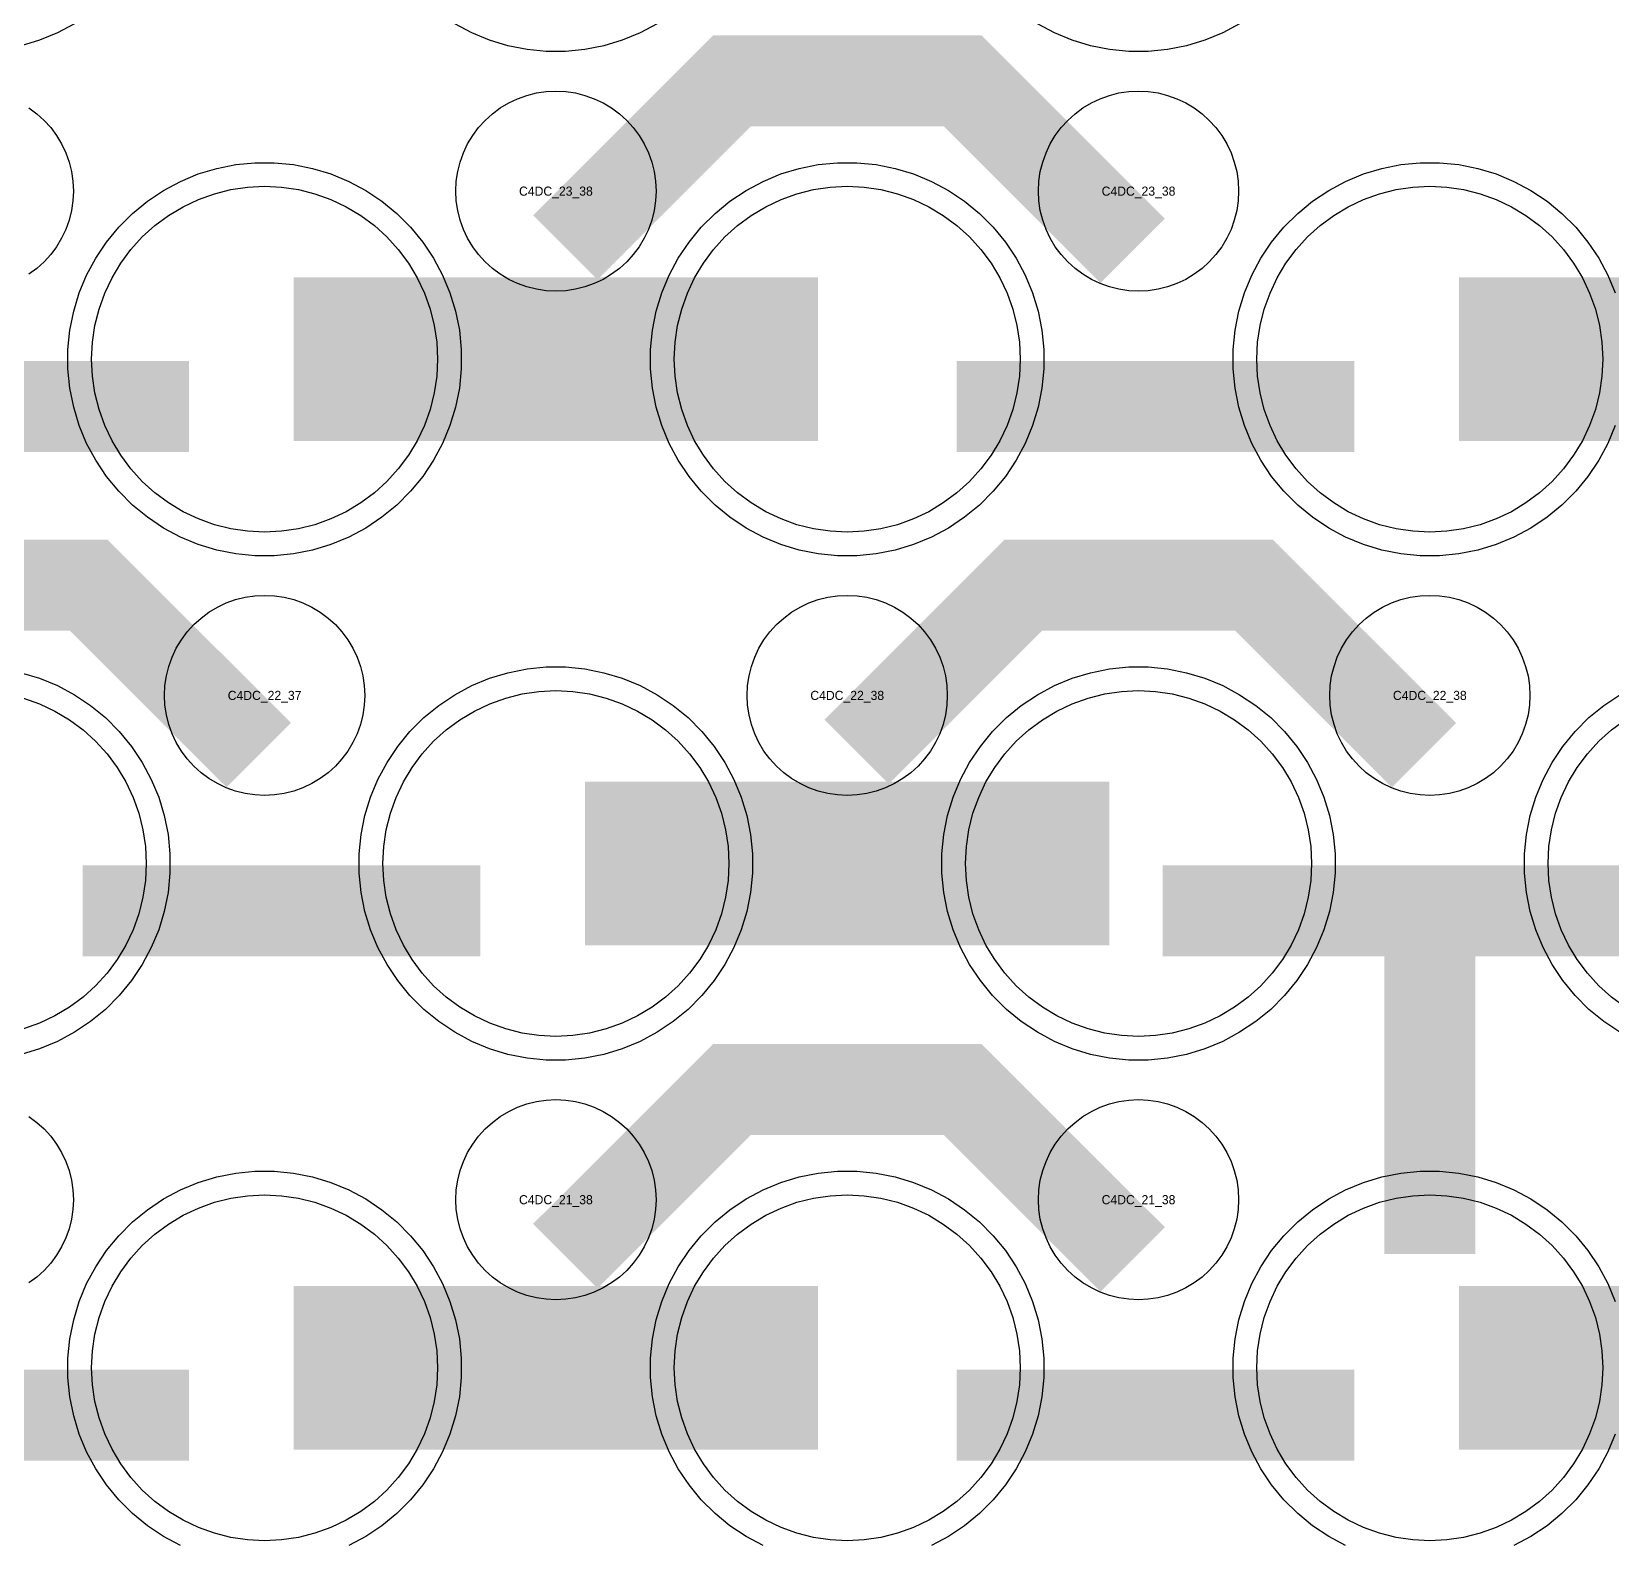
# Model space of a CAD drawing. Extents: x -11880 to 11880, y -14992 to 14992.
# Drawn here: x 16 to 449.9, y -11978.3 to -11562.6 of the extents above; entities that cross this region are included whole.
import ezdxf
from ezdxf.enums import TextEntityAlignment as Align

# ---------------------------------------------------------------- set-up
doc = ezdxf.new("R2010")
doc.units = 0
doc.header["$MEASUREMENT"] = 0
for name, color, linetype in [('GDS_775_DT_237', 138, 'CONTINUOUS'), ('RDL1_FS', 34, 'CONTINUOUS'), ('RDL_BS', 160, 'CONTINUOUS')]:
    doc.layers.add(name, color=color, linetype=linetype)

msp = doc.modelspace()

# ---------------------------------------------------------------- linework, layer by layer
at = {"layer": 'RDL1_FS'}
for points in [[(80, -11700.099), (75.343, -11699.87), (70.732, -11699.186), (66.209, -11698.054), (61.819, -11696.482), (57.605, -11694.49), (53.605, -11692.092), (49.86, -11689.314), (46.406, -11686.184), (43.276, -11682.73), (40.498, -11678.985), (38.1, -11674.985), (36.108, -11670.771), (34.536, -11666.381), (33.404, -11661.858), (32.72, -11657.247), (32.491, -11652.59), (32.72, -11647.933), (33.404, -11643.322), (34.536, -11638.799), (36.108, -11634.409), (38.1, -11630.195), (40.498, -11626.195), (43.276, -11622.45), (46.406, -11618.996), (49.86, -11615.866), (53.605, -11613.088), (57.605, -11610.69), (61.819, -11608.698), (66.209, -11607.126), (70.732, -11605.994), (75.343, -11605.31), (80, -11605.081), (84.657, -11605.31), (89.268, -11605.994), (93.791, -11607.126), (98.181, -11608.698), (102.395, -11610.69), (106.395, -11613.088), (110.14, -11615.866), (113.594, -11618.996), (116.724, -11622.45), (119.502, -11626.195), (121.9, -11630.195), (123.892, -11634.409), (125.464, -11638.799), (126.596, -11643.322), (127.28, -11647.933), (127.509, -11652.59), (127.28, -11657.247), (126.596, -11661.858), (125.464, -11666.381), (123.892, -11670.771), (121.9, -11674.985), (119.502, -11678.985), (116.724, -11682.73), (113.594, -11686.184), (110.14, -11689.314), (106.395, -11692.092), (102.395, -11694.49), (98.181, -11696.482), (93.791, -11698.054), (89.268, -11699.186), (84.657, -11699.87)], [(240, -11700.099), (235.343, -11699.87), (230.732, -11699.186), (226.209, -11698.054), (221.819, -11696.482), (217.605, -11694.49), (213.605, -11692.092), (209.86, -11689.314), (206.406, -11686.184), (203.276, -11682.73), (200.498, -11678.985), (198.1, -11674.985), (196.108, -11670.771), (194.536, -11666.381), (193.404, -11661.858), (192.72, -11657.247), (192.491, -11652.59), (192.72, -11647.933), (193.404, -11643.322), (194.536, -11638.799), (196.108, -11634.409), (198.1, -11630.195), (200.498, -11626.195), (203.276, -11622.45), (206.406, -11618.996), (209.86, -11615.866), (213.605, -11613.088), (217.605, -11610.69), (221.819, -11608.698), (226.209, -11607.126), (230.732, -11605.994), (235.343, -11605.31), (240, -11605.081), (244.657, -11605.31), (249.268, -11605.994), (253.791, -11607.126), (258.181, -11608.698), (262.395, -11610.69), (266.395, -11613.088), (270.14, -11615.866), (273.594, -11618.996), (276.724, -11622.45), (279.502, -11626.195), (281.9, -11630.195), (283.892, -11634.409), (285.464, -11638.799), (286.596, -11643.322), (287.28, -11647.933), (287.509, -11652.59), (287.28, -11657.247), (286.596, -11661.858), (285.464, -11666.381), (283.892, -11670.771), (281.9, -11674.985), (279.502, -11678.985), (276.724, -11682.73), (273.594, -11686.184), (270.14, -11689.314), (266.395, -11692.092), (262.395, -11694.49), (258.181, -11696.482), (253.791, -11698.054), (249.268, -11699.186), (244.657, -11699.87)], [(400, -11700.099), (395.343, -11699.87), (390.732, -11699.186), (386.209, -11698.054), (381.819, -11696.482), (377.605, -11694.49), (373.605, -11692.092), (369.86, -11689.314), (366.406, -11686.184), (363.276, -11682.73), (360.498, -11678.985), (358.1, -11674.985), (356.108, -11670.771), (354.536, -11666.381), (353.404, -11661.858), (352.72, -11657.247), (352.491, -11652.59), (352.72, -11647.933), (353.404, -11643.322), (354.536, -11638.799), (356.108, -11634.409), (358.1, -11630.195), (360.498, -11626.195), (363.276, -11622.45), (366.406, -11618.996), (369.86, -11615.866), (373.605, -11613.088), (377.605, -11610.69), (381.819, -11608.698), (386.209, -11607.126), (390.732, -11605.994), (395.343, -11605.31), (400, -11605.081), (404.657, -11605.31), (409.268, -11605.994), (413.791, -11607.126), (418.181, -11608.698), (422.395, -11610.69), (426.395, -11613.088), (430.14, -11615.866), (433.594, -11618.996), (436.724, -11622.45), (439.502, -11626.195), (441.9, -11630.195), (443.892, -11634.409), (445.464, -11638.799), (446.596, -11643.322), (447.28, -11647.933), (447.509, -11652.59), (447.28, -11657.247), (446.596, -11661.858), (445.464, -11666.381), (443.892, -11670.771), (441.9, -11674.985), (439.502, -11678.985), (436.724, -11682.73), (433.594, -11686.184), (430.14, -11689.314), (426.395, -11692.092), (422.395, -11694.49), (418.181, -11696.482), (413.791, -11698.054), (409.268, -11699.186), (404.657, -11699.87)]]:
    msp.add_lwpolyline(points, close=True, dxfattribs=at)
for points in [[(88.002, -11652.59, 45, 45, 0), (160.002, -11652.59, 45, 45, 0)], [(160.002, -11652.59, 45, 45, 0), (232.002, -11652.59, 45, 45, 0)], [(408.002, -11652.59, 45, 45, 0), (480.002, -11652.59, 45, 45, 0)]]:
    msp.add_lwpolyline(points, format="xyseb", dxfattribs=at)
at = {"layer": 'RDL1_FS', "color": 241, "true_color": 0xf7abae}
for points in [[(160, -11838.664), (155.343, -11838.435), (150.732, -11837.751), (146.209, -11836.619), (141.819, -11835.047), (137.605, -11833.055), (133.605, -11830.657), (129.86, -11827.879), (126.406, -11824.749), (123.276, -11821.295), (120.498, -11817.55), (118.1, -11813.55), (116.108, -11809.336), (114.536, -11804.946), (113.404, -11800.423), (112.72, -11795.812), (112.491, -11791.155), (112.72, -11786.498), (113.404, -11781.887), (114.536, -11777.364), (116.108, -11772.974), (118.1, -11768.76), (120.498, -11764.76), (123.276, -11761.015), (126.406, -11757.561), (129.86, -11754.431), (133.605, -11751.653), (137.605, -11749.255), (141.819, -11747.263), (146.209, -11745.691), (150.732, -11744.559), (155.343, -11743.875), (160, -11743.646), (164.657, -11743.875), (169.268, -11744.559), (173.791, -11745.691), (178.181, -11747.263), (182.395, -11749.255), (186.395, -11751.653), (190.14, -11754.431), (193.594, -11757.561), (196.724, -11761.015), (199.502, -11764.76), (201.9, -11768.76), (203.892, -11772.974), (205.464, -11777.364), (206.596, -11781.887), (207.28, -11786.498), (207.509, -11791.155), (207.28, -11795.812), (206.596, -11800.423), (205.464, -11804.946), (203.892, -11809.336), (201.9, -11813.55), (199.502, -11817.55), (196.724, -11821.295), (193.594, -11824.749), (190.14, -11827.879), (186.395, -11830.657), (182.395, -11833.055), (178.181, -11835.047), (173.791, -11836.619), (169.268, -11837.751), (164.657, -11838.435)], [(320, -11838.664), (315.343, -11838.435), (310.732, -11837.751), (306.209, -11836.619), (301.819, -11835.047), (297.605, -11833.055), (293.605, -11830.657), (289.86, -11827.879), (286.406, -11824.749), (283.276, -11821.295), (280.498, -11817.55), (278.1, -11813.55), (276.108, -11809.336), (274.536, -11804.946), (273.404, -11800.423), (272.72, -11795.812), (272.491, -11791.155), (272.72, -11786.498), (273.404, -11781.887), (274.536, -11777.364), (276.108, -11772.974), (278.1, -11768.76), (280.498, -11764.76), (283.276, -11761.015), (286.406, -11757.561), (289.86, -11754.431), (293.605, -11751.653), (297.605, -11749.255), (301.819, -11747.263), (306.209, -11745.691), (310.732, -11744.559), (315.343, -11743.875), (320, -11743.646), (324.657, -11743.875), (329.268, -11744.559), (333.791, -11745.691), (338.181, -11747.263), (342.395, -11749.255), (346.395, -11751.653), (350.14, -11754.431), (353.594, -11757.561), (356.724, -11761.015), (359.502, -11764.76), (361.9, -11768.76), (363.892, -11772.974), (365.464, -11777.364), (366.596, -11781.887), (367.28, -11786.498), (367.509, -11791.155), (367.28, -11795.812), (366.596, -11800.423), (365.464, -11804.946), (363.892, -11809.336), (361.9, -11813.55), (359.502, -11817.55), (356.724, -11821.295), (353.594, -11824.749), (350.14, -11827.879), (346.395, -11830.657), (342.395, -11833.055), (338.181, -11835.047), (333.791, -11836.619), (329.268, -11837.751), (324.657, -11838.435)], [(80, -11977.229), (75.343, -11977), (70.732, -11976.316), (66.209, -11975.184), (61.819, -11973.612), (57.605, -11971.62), (53.605, -11969.222), (49.86, -11966.444), (46.406, -11963.314), (43.276, -11959.86), (40.498, -11956.115), (38.1, -11952.115), (36.108, -11947.901), (34.536, -11943.511), (33.404, -11938.988), (32.72, -11934.377), (32.491, -11929.72), (32.72, -11925.063), (33.404, -11920.452), (34.536, -11915.929), (36.108, -11911.539), (38.1, -11907.325), (40.498, -11903.325), (43.276, -11899.58), (46.406, -11896.126), (49.86, -11892.996), (53.605, -11890.218), (57.605, -11887.82), (61.819, -11885.828), (66.209, -11884.256), (70.732, -11883.124), (75.343, -11882.44), (80, -11882.211), (84.657, -11882.44), (89.268, -11883.124), (93.791, -11884.256), (98.181, -11885.828), (102.395, -11887.82), (106.395, -11890.218), (110.14, -11892.996), (113.594, -11896.126), (116.724, -11899.58), (119.502, -11903.325), (121.9, -11907.325), (123.892, -11911.539), (125.464, -11915.929), (126.596, -11920.452), (127.28, -11925.063), (127.509, -11929.72), (127.28, -11934.377), (126.596, -11938.988), (125.464, -11943.511), (123.892, -11947.901), (121.9, -11952.115), (119.502, -11956.115), (116.724, -11959.86), (113.594, -11963.314), (110.14, -11966.444), (106.395, -11969.222), (102.395, -11971.62), (98.181, -11973.612), (93.791, -11975.184), (89.268, -11976.316), (84.657, -11977)], [(240, -11977.229), (235.343, -11977), (230.732, -11976.316), (226.209, -11975.184), (221.819, -11973.612), (217.605, -11971.62), (213.605, -11969.222), (209.86, -11966.444), (206.406, -11963.314), (203.276, -11959.86), (200.498, -11956.115), (198.1, -11952.115), (196.108, -11947.901), (194.536, -11943.511), (193.404, -11938.988), (192.72, -11934.377), (192.491, -11929.72), (192.72, -11925.063), (193.404, -11920.452), (194.536, -11915.929), (196.108, -11911.539), (198.1, -11907.325), (200.498, -11903.325), (203.276, -11899.58), (206.406, -11896.126), (209.86, -11892.996), (213.605, -11890.218), (217.605, -11887.82), (221.819, -11885.828), (226.209, -11884.256), (230.732, -11883.124), (235.343, -11882.44), (240, -11882.211), (244.657, -11882.44), (249.268, -11883.124), (253.791, -11884.256), (258.181, -11885.828), (262.395, -11887.82), (266.395, -11890.218), (270.14, -11892.996), (273.594, -11896.126), (276.724, -11899.58), (279.502, -11903.325), (281.9, -11907.325), (283.892, -11911.539), (285.464, -11915.929), (286.596, -11920.452), (287.28, -11925.063), (287.509, -11929.72), (287.28, -11934.377), (286.596, -11938.988), (285.464, -11943.511), (283.892, -11947.901), (281.9, -11952.115), (279.502, -11956.115), (276.724, -11959.86), (273.594, -11963.314), (270.14, -11966.444), (266.395, -11969.222), (262.395, -11971.62), (258.181, -11973.612), (253.791, -11975.184), (249.268, -11976.316), (244.657, -11977)], [(400, -11977.229), (395.343, -11977), (390.732, -11976.316), (386.209, -11975.184), (381.819, -11973.612), (377.605, -11971.62), (373.605, -11969.222), (369.86, -11966.444), (366.406, -11963.314), (363.276, -11959.86), (360.498, -11956.115), (358.1, -11952.115), (356.108, -11947.901), (354.536, -11943.511), (353.404, -11938.988), (352.72, -11934.377), (352.491, -11929.72), (352.72, -11925.063), (353.404, -11920.452), (354.536, -11915.929), (356.108, -11911.539), (358.1, -11907.325), (360.498, -11903.325), (363.276, -11899.58), (366.406, -11896.126), (369.86, -11892.996), (373.605, -11890.218), (377.605, -11887.82), (381.819, -11885.828), (386.209, -11884.256), (390.732, -11883.124), (395.343, -11882.44), (400, -11882.211), (404.657, -11882.44), (409.268, -11883.124), (413.791, -11884.256), (418.181, -11885.828), (422.395, -11887.82), (426.395, -11890.218), (430.14, -11892.996), (433.594, -11896.126), (436.724, -11899.58), (439.502, -11903.325), (441.9, -11907.325), (443.892, -11911.539), (445.464, -11915.929), (446.596, -11920.452), (447.28, -11925.063), (447.509, -11929.72), (447.28, -11934.377), (446.596, -11938.988), (445.464, -11943.511), (443.892, -11947.901), (441.9, -11952.115), (439.502, -11956.115), (436.724, -11959.86), (433.594, -11963.314), (430.14, -11966.444), (426.395, -11969.222), (422.395, -11971.62), (418.181, -11973.612), (413.791, -11975.184), (409.268, -11976.316), (404.657, -11977)]]:
    msp.add_lwpolyline(points, close=True, dxfattribs=at)
for points in [[(13.791, -11745.691), (18.181, -11747.263), (22.395, -11749.255), (26.395, -11751.653), (30.14, -11754.431), (33.594, -11757.561), (36.724, -11761.015), (39.502, -11764.76), (41.9, -11768.76), (43.892, -11772.974), (45.464, -11777.364), (46.596, -11781.887), (47.28, -11786.498), (47.509, -11791.155), (47.28, -11795.812), (46.596, -11800.423), (45.464, -11804.946), (43.892, -11809.336), (41.9, -11813.55), (39.502, -11817.55), (36.724, -11821.295), (33.594, -11824.749), (30.14, -11827.879), (26.395, -11830.657), (22.395, -11833.055), (18.181, -11835.047), (13.791, -11836.619)], [(453.605, -11830.657), (449.86, -11827.879), (446.406, -11824.749), (443.276, -11821.295), (440.498, -11817.55), (438.1, -11813.55), (436.108, -11809.336), (434.536, -11804.946), (433.404, -11800.423), (432.72, -11795.812), (432.491, -11791.155), (432.72, -11786.498), (433.404, -11781.887), (434.536, -11777.364), (436.108, -11772.974), (438.1, -11768.76), (440.498, -11764.76), (443.276, -11761.015), (446.406, -11757.561), (449.86, -11754.431), (453.605, -11751.653)]]:
    msp.add_lwpolyline(points, dxfattribs=at)
for points in [[(168.002, -11791.155, 45, 45, 0), (240.002, -11791.155, 45, 45, 0)], [(240.002, -11791.155, 45, 45, 0), (312.002, -11791.155, 45, 45, 0)], [(88.002, -11929.72, 45, 45, 0), (160.002, -11929.72, 45, 45, 0)], [(160.002, -11929.72, 45, 45, 0), (232.002, -11929.72, 45, 45, 0)], [(408.002, -11929.72, 45, 45, 0), (480.002, -11929.72, 45, 45, 0)]]:
    msp.add_lwpolyline(points, format="xyseb", dxfattribs=at)
at = {"layer": 'RDL_BS'}
for points in [[(27.777, -11560.408), (23.115, -11562.9), (18.205, -11564.931), (13.165, -11566.462)], [(187.777, -11560.408), (183.115, -11562.9), (178.205, -11564.931), (173.165, -11566.462), (167.938, -11567.508), (162.644, -11568.025), (157.356, -11568.025), (152.062, -11567.508), (146.835, -11566.462), (141.795, -11564.931), (136.885, -11562.9), (132.223, -11560.408)], [(347.777, -11560.408), (343.115, -11562.9), (338.205, -11564.931), (333.165, -11566.462), (327.938, -11567.508), (322.644, -11568.025), (317.356, -11568.025), (312.062, -11567.508), (306.835, -11566.462), (301.795, -11564.931), (296.885, -11562.9), (292.223, -11560.408)], [(15.28, -11583.545), (17.443, -11585.148), (19.442, -11586.96), (21.254, -11588.959), (22.857, -11591.122), (24.25, -11593.446), (25.402, -11595.883), (26.309, -11598.418), (26.966, -11601.037), (27.362, -11603.709), (27.494, -11606.402), (27.362, -11609.095), (26.966, -11611.767), (26.309, -11614.386), (25.402, -11616.921), (24.25, -11619.358), (22.857, -11621.682), (21.254, -11623.845), (19.442, -11625.844), (17.443, -11627.656), (15.28, -11629.259)], [(450.906, -11670.795), (448.875, -11675.705), (446.383, -11680.367), (443.436, -11684.781), (440.074, -11688.882), (436.292, -11692.664), (432.191, -11696.026), (427.777, -11698.973), (423.115, -11701.465), (418.205, -11703.496), (413.165, -11705.027), (407.938, -11706.073), (402.644, -11706.59), (397.356, -11706.59), (392.062, -11706.073), (386.835, -11705.027), (381.795, -11703.496), (376.885, -11701.465), (372.223, -11698.973), (367.809, -11696.026), (363.708, -11692.664), (359.926, -11688.882), (356.564, -11684.781), (353.617, -11680.367), (351.125, -11675.705), (349.094, -11670.795), (347.563, -11665.755), (346.517, -11660.528), (346, -11655.234), (346, -11649.946), (346.517, -11644.652), (347.563, -11639.425), (349.094, -11634.385), (351.125, -11629.475), (353.617, -11624.813), (356.564, -11620.399), (359.926, -11616.298), (363.708, -11612.516), (367.809, -11609.154), (372.223, -11606.207), (376.885, -11603.715), (381.795, -11601.684), (386.835, -11600.153), (392.062, -11599.107), (397.356, -11598.59), (402.644, -11598.59), (407.938, -11599.107), (413.165, -11600.153), (418.205, -11601.684), (423.115, -11603.715), (427.777, -11606.207), (432.191, -11609.154), (436.292, -11612.516), (440.074, -11616.298), (443.436, -11620.399), (446.383, -11624.813), (448.875, -11629.475), (450.906, -11634.385)], [(15.28, -11860.675), (17.443, -11862.278), (19.442, -11864.09), (21.254, -11866.089), (22.857, -11868.252), (24.25, -11870.576), (25.402, -11873.013), (26.309, -11875.548), (26.966, -11878.167), (27.362, -11880.839), (27.494, -11883.532), (27.362, -11886.225), (26.966, -11888.897), (26.309, -11891.516), (25.402, -11894.051), (24.25, -11896.488), (22.857, -11898.812), (21.254, -11900.975), (19.442, -11902.974), (17.443, -11904.786), (15.28, -11906.389)]]:
    msp.add_lwpolyline(points, dxfattribs=at)
for points in [[(162.562, -11621.904, 25, 25, 0), (208.377, -11576.089, 25, 25, 0), (241.93, -11576.089, 25, 25, 0)], [(318.401, -11622.803, 25, 25, 0), (271.687, -11576.089, 25, 25, 0), (241.929, -11576.089, 25, 25, 0)], [(-49.984, -11665.603, 25, 25, 0), (59.281, -11665.603, 25, 25, 0)], [(270.016, -11665.603, 25, 25, 0), (379.281, -11665.603, 25, 25, 0)], [(78.401, -11761.368, 25, 25, 0), (31.687, -11714.654, 25, 25, 0), (1.929, -11714.654, 25, 25, 0)], [(242.562, -11760.469, 25, 25, 0), (288.377, -11714.654, 25, 25, 0), (321.93, -11714.654, 25, 25, 0)], [(398.401, -11761.368, 25, 25, 0), (351.687, -11714.654, 25, 25, 0), (321.929, -11714.654, 25, 25, 0)], [(400, -11822.117, 25, 25, 0), (400, -11867.737, 25, 25, 0)], [(162.562, -11899.034, 25, 25, 0), (208.377, -11853.219, 25, 25, 0), (241.93, -11853.219, 25, 25, 0)], [(318.401, -11899.933, 25, 25, 0), (271.687, -11853.219, 25, 25, 0), (241.929, -11853.219, 25, 25, 0)]]:
    msp.add_lwpolyline(points, format="xyseb", dxfattribs=at)
for points in [[(160, -11633.896), (157.307, -11633.764), (154.635, -11633.368), (152.016, -11632.711), (149.481, -11631.804), (147.044, -11630.652), (144.72, -11629.259), (142.557, -11627.656), (140.558, -11625.844), (138.746, -11623.845), (137.143, -11621.682), (135.75, -11619.358), (134.598, -11616.921), (133.691, -11614.386), (133.034, -11611.767), (132.638, -11609.095), (132.506, -11606.402), (132.638, -11603.709), (133.034, -11601.037), (133.691, -11598.418), (134.598, -11595.883), (135.75, -11593.446), (137.143, -11591.122), (138.746, -11588.959), (140.558, -11586.96), (142.557, -11585.148), (144.72, -11583.545), (147.044, -11582.152), (149.481, -11581), (152.016, -11580.093), (154.635, -11579.436), (157.307, -11579.04), (160, -11578.908), (162.693, -11579.04), (165.365, -11579.436), (167.984, -11580.093), (170.519, -11581), (172.956, -11582.152), (175.28, -11583.545), (177.443, -11585.148), (179.442, -11586.96), (181.254, -11588.959), (182.857, -11591.122), (184.25, -11593.446), (185.402, -11595.883), (186.309, -11598.418), (186.966, -11601.037), (187.362, -11603.709), (187.494, -11606.402), (187.362, -11609.095), (186.966, -11611.767), (186.309, -11614.386), (185.402, -11616.921), (184.25, -11619.358), (182.857, -11621.682), (181.254, -11623.845), (179.442, -11625.844), (177.443, -11627.656), (175.28, -11629.259), (172.956, -11630.652), (170.519, -11631.804), (167.984, -11632.711), (165.365, -11633.368), (162.693, -11633.764)], [(320, -11633.896), (317.307, -11633.764), (314.635, -11633.368), (312.016, -11632.711), (309.481, -11631.804), (307.044, -11630.652), (304.72, -11629.259), (302.557, -11627.656), (300.558, -11625.844), (298.746, -11623.845), (297.143, -11621.682), (295.75, -11619.358), (294.598, -11616.921), (293.691, -11614.386), (293.034, -11611.767), (292.638, -11609.095), (292.506, -11606.402), (292.638, -11603.709), (293.034, -11601.037), (293.691, -11598.418), (294.598, -11595.883), (295.75, -11593.446), (297.143, -11591.122), (298.746, -11588.959), (300.558, -11586.96), (302.557, -11585.148), (304.72, -11583.545), (307.044, -11582.152), (309.481, -11581), (312.016, -11580.093), (314.635, -11579.436), (317.307, -11579.04), (320, -11578.908), (322.693, -11579.04), (325.365, -11579.436), (327.984, -11580.093), (330.519, -11581), (332.956, -11582.152), (335.28, -11583.545), (337.443, -11585.148), (339.442, -11586.96), (341.254, -11588.959), (342.857, -11591.122), (344.25, -11593.446), (345.402, -11595.883), (346.309, -11598.418), (346.966, -11601.037), (347.362, -11603.709), (347.494, -11606.402), (347.362, -11609.095), (346.966, -11611.767), (346.309, -11614.386), (345.402, -11616.921), (344.25, -11619.358), (342.857, -11621.682), (341.254, -11623.845), (339.442, -11625.844), (337.443, -11627.656), (335.28, -11629.259), (332.956, -11630.652), (330.519, -11631.804), (327.984, -11632.711), (325.365, -11633.368), (322.693, -11633.764)], [(77.356, -11706.59), (72.062, -11706.073), (66.835, -11705.027), (61.795, -11703.496), (56.885, -11701.465), (52.223, -11698.973), (47.809, -11696.026), (43.708, -11692.664), (39.926, -11688.882), (36.564, -11684.781), (33.617, -11680.367), (31.125, -11675.705), (29.094, -11670.795), (27.563, -11665.755), (26.517, -11660.528), (26, -11655.234), (26, -11649.946), (26.517, -11644.652), (27.563, -11639.425), (29.094, -11634.385), (31.125, -11629.475), (33.617, -11624.813), (36.564, -11620.399), (39.926, -11616.298), (43.708, -11612.516), (47.809, -11609.154), (52.223, -11606.207), (56.885, -11603.715), (61.795, -11601.684), (66.835, -11600.153), (72.062, -11599.107), (77.356, -11598.59), (82.644, -11598.59), (87.938, -11599.107), (93.165, -11600.153), (98.205, -11601.684), (103.115, -11603.715), (107.777, -11606.207), (112.191, -11609.154), (116.292, -11612.516), (120.074, -11616.298), (123.436, -11620.399), (126.383, -11624.813), (128.875, -11629.475), (130.906, -11634.385), (132.437, -11639.425), (133.483, -11644.652), (134, -11649.946), (134, -11655.234), (133.483, -11660.528), (132.437, -11665.755), (130.906, -11670.795), (128.875, -11675.705), (126.383, -11680.367), (123.436, -11684.781), (120.074, -11688.882), (116.292, -11692.664), (112.191, -11696.026), (107.777, -11698.973), (103.115, -11701.465), (98.205, -11703.496), (93.165, -11705.027), (87.938, -11706.073), (82.644, -11706.59)], [(237.356, -11706.59), (232.062, -11706.073), (226.835, -11705.027), (221.795, -11703.496), (216.885, -11701.465), (212.223, -11698.973), (207.809, -11696.026), (203.708, -11692.664), (199.926, -11688.882), (196.564, -11684.781), (193.617, -11680.367), (191.125, -11675.705), (189.094, -11670.795), (187.563, -11665.755), (186.517, -11660.528), (186, -11655.234), (186, -11649.946), (186.517, -11644.652), (187.563, -11639.425), (189.094, -11634.385), (191.125, -11629.475), (193.617, -11624.813), (196.564, -11620.399), (199.926, -11616.298), (203.708, -11612.516), (207.809, -11609.154), (212.223, -11606.207), (216.885, -11603.715), (221.795, -11601.684), (226.835, -11600.153), (232.062, -11599.107), (237.356, -11598.59), (242.644, -11598.59), (247.938, -11599.107), (253.165, -11600.153), (258.205, -11601.684), (263.115, -11603.715), (267.777, -11606.207), (272.191, -11609.154), (276.292, -11612.516), (280.074, -11616.298), (283.436, -11620.399), (286.383, -11624.813), (288.875, -11629.475), (290.906, -11634.385), (292.437, -11639.425), (293.483, -11644.652), (294, -11649.946), (294, -11655.234), (293.483, -11660.528), (292.437, -11665.755), (290.906, -11670.795), (288.875, -11675.705), (286.383, -11680.367), (283.436, -11684.781), (280.074, -11688.882), (276.292, -11692.664), (272.191, -11696.026), (267.777, -11698.973), (263.115, -11701.465), (258.205, -11703.496), (253.165, -11705.027), (247.938, -11706.073), (242.644, -11706.59)], [(80, -11772.461), (77.307, -11772.329), (74.635, -11771.933), (72.016, -11771.276), (69.481, -11770.369), (67.044, -11769.217), (64.72, -11767.824), (62.557, -11766.221), (60.558, -11764.409), (58.746, -11762.41), (57.143, -11760.247), (55.75, -11757.923), (54.598, -11755.486), (53.691, -11752.951), (53.034, -11750.332), (52.638, -11747.66), (52.506, -11744.967), (52.638, -11742.274), (53.034, -11739.602), (53.691, -11736.983), (54.598, -11734.448), (55.75, -11732.011), (57.143, -11729.687), (58.746, -11727.524), (60.558, -11725.525), (62.557, -11723.713), (64.72, -11722.11), (67.044, -11720.717), (69.481, -11719.565), (72.016, -11718.658), (74.635, -11718.001), (77.307, -11717.605), (80, -11717.473), (82.693, -11717.605), (85.365, -11718.001), (87.984, -11718.658), (90.519, -11719.565), (92.956, -11720.717), (95.28, -11722.11), (97.443, -11723.713), (99.442, -11725.525), (101.254, -11727.524), (102.857, -11729.687), (104.25, -11732.011), (105.402, -11734.448), (106.309, -11736.983), (106.966, -11739.602), (107.362, -11742.274), (107.494, -11744.967), (107.362, -11747.66), (106.966, -11750.332), (106.309, -11752.951), (105.402, -11755.486), (104.25, -11757.923), (102.857, -11760.247), (101.254, -11762.41), (99.442, -11764.409), (97.443, -11766.221), (95.28, -11767.824), (92.956, -11769.217), (90.519, -11770.369), (87.984, -11771.276), (85.365, -11771.933), (82.693, -11772.329)], [(240, -11772.461), (237.307, -11772.329), (234.635, -11771.933), (232.016, -11771.276), (229.481, -11770.369), (227.044, -11769.217), (224.72, -11767.824), (222.557, -11766.221), (220.558, -11764.409), (218.746, -11762.41), (217.143, -11760.247), (215.75, -11757.923), (214.598, -11755.486), (213.691, -11752.951), (213.034, -11750.332), (212.638, -11747.66), (212.506, -11744.967), (212.638, -11742.274), (213.034, -11739.602), (213.691, -11736.983), (214.598, -11734.448), (215.75, -11732.011), (217.143, -11729.687), (218.746, -11727.524), (220.558, -11725.525), (222.557, -11723.713), (224.72, -11722.11), (227.044, -11720.717), (229.481, -11719.565), (232.016, -11718.658), (234.635, -11718.001), (237.307, -11717.605), (240, -11717.473), (242.693, -11717.605), (245.365, -11718.001), (247.984, -11718.658), (250.519, -11719.565), (252.956, -11720.717), (255.28, -11722.11), (257.443, -11723.713), (259.442, -11725.525), (261.254, -11727.524), (262.857, -11729.687), (264.25, -11732.011), (265.402, -11734.448), (266.309, -11736.983), (266.966, -11739.602), (267.362, -11742.274), (267.494, -11744.967), (267.362, -11747.66), (266.966, -11750.332), (266.309, -11752.951), (265.402, -11755.486), (264.25, -11757.923), (262.857, -11760.247), (261.254, -11762.41), (259.442, -11764.409), (257.443, -11766.221), (255.28, -11767.824), (252.956, -11769.217), (250.519, -11770.369), (247.984, -11771.276), (245.365, -11771.933), (242.693, -11772.329)], [(400, -11772.461), (397.307, -11772.329), (394.635, -11771.933), (392.016, -11771.276), (389.481, -11770.369), (387.044, -11769.217), (384.72, -11767.824), (382.557, -11766.221), (380.558, -11764.409), (378.746, -11762.41), (377.143, -11760.247), (375.75, -11757.923), (374.598, -11755.486), (373.691, -11752.951), (373.034, -11750.332), (372.638, -11747.66), (372.506, -11744.967), (372.638, -11742.274), (373.034, -11739.602), (373.691, -11736.983), (374.598, -11734.448), (375.75, -11732.011), (377.143, -11729.687), (378.746, -11727.524), (380.558, -11725.525), (382.557, -11723.713), (384.72, -11722.11), (387.044, -11720.717), (389.481, -11719.565), (392.016, -11718.658), (394.635, -11718.001), (397.307, -11717.605), (400, -11717.473), (402.693, -11717.605), (405.365, -11718.001), (407.984, -11718.658), (410.519, -11719.565), (412.956, -11720.717), (415.28, -11722.11), (417.443, -11723.713), (419.442, -11725.525), (421.254, -11727.524), (422.857, -11729.687), (424.25, -11732.011), (425.402, -11734.448), (426.309, -11736.983), (426.966, -11739.602), (427.362, -11742.274), (427.494, -11744.967), (427.362, -11747.66), (426.966, -11750.332), (426.309, -11752.951), (425.402, -11755.486), (424.25, -11757.923), (422.857, -11760.247), (421.254, -11762.41), (419.442, -11764.409), (417.443, -11766.221), (415.28, -11767.824), (412.956, -11769.217), (410.519, -11770.369), (407.984, -11771.276), (405.365, -11771.933), (402.693, -11772.329)], [(160, -11911.026), (157.307, -11910.894), (154.635, -11910.498), (152.016, -11909.841), (149.481, -11908.934), (147.044, -11907.782), (144.72, -11906.389), (142.557, -11904.786), (140.558, -11902.974), (138.746, -11900.975), (137.143, -11898.812), (135.75, -11896.488), (134.598, -11894.051), (133.691, -11891.516), (133.034, -11888.897), (132.638, -11886.225), (132.506, -11883.532), (132.638, -11880.839), (133.034, -11878.167), (133.691, -11875.548), (134.598, -11873.013), (135.75, -11870.576), (137.143, -11868.252), (138.746, -11866.089), (140.558, -11864.09), (142.557, -11862.278), (144.72, -11860.675), (147.044, -11859.282), (149.481, -11858.13), (152.016, -11857.223), (154.635, -11856.566), (157.307, -11856.17), (160, -11856.038), (162.693, -11856.17), (165.365, -11856.566), (167.984, -11857.223), (170.519, -11858.13), (172.956, -11859.282), (175.28, -11860.675), (177.443, -11862.278), (179.442, -11864.09), (181.254, -11866.089), (182.857, -11868.252), (184.25, -11870.576), (185.402, -11873.013), (186.309, -11875.548), (186.966, -11878.167), (187.362, -11880.839), (187.494, -11883.532), (187.362, -11886.225), (186.966, -11888.897), (186.309, -11891.516), (185.402, -11894.051), (184.25, -11896.488), (182.857, -11898.812), (181.254, -11900.975), (179.442, -11902.974), (177.443, -11904.786), (175.28, -11906.389), (172.956, -11907.782), (170.519, -11908.934), (167.984, -11909.841), (165.365, -11910.498), (162.693, -11910.894)], [(320, -11911.026), (317.307, -11910.894), (314.635, -11910.498), (312.016, -11909.841), (309.481, -11908.934), (307.044, -11907.782), (304.72, -11906.389), (302.557, -11904.786), (300.558, -11902.974), (298.746, -11900.975), (297.143, -11898.812), (295.75, -11896.488), (294.598, -11894.051), (293.691, -11891.516), (293.034, -11888.897), (292.638, -11886.225), (292.506, -11883.532), (292.638, -11880.839), (293.034, -11878.167), (293.691, -11875.548), (294.598, -11873.013), (295.75, -11870.576), (297.143, -11868.252), (298.746, -11866.089), (300.558, -11864.09), (302.557, -11862.278), (304.72, -11860.675), (307.044, -11859.282), (309.481, -11858.13), (312.016, -11857.223), (314.635, -11856.566), (317.307, -11856.17), (320, -11856.038), (322.693, -11856.17), (325.365, -11856.566), (327.984, -11857.223), (330.519, -11858.13), (332.956, -11859.282), (335.28, -11860.675), (337.443, -11862.278), (339.442, -11864.09), (341.254, -11866.089), (342.857, -11868.252), (344.25, -11870.576), (345.402, -11873.013), (346.309, -11875.548), (346.966, -11878.167), (347.362, -11880.839), (347.494, -11883.532), (347.362, -11886.225), (346.966, -11888.897), (346.309, -11891.516), (345.402, -11894.051), (344.25, -11896.488), (342.857, -11898.812), (341.254, -11900.975), (339.442, -11902.974), (337.443, -11904.786), (335.28, -11906.389), (332.956, -11907.782), (330.519, -11908.934), (327.984, -11909.841), (325.365, -11910.498), (322.693, -11910.894)]]:
    msp.add_lwpolyline(points, close=True, dxfattribs=at)
at = {"layer": 'RDL_BS', "color": 241, "true_color": 0xf7abae}
for points in [[(13.165, -11738.718), (18.205, -11740.249), (23.115, -11742.28), (27.777, -11744.772), (32.191, -11747.719), (36.292, -11751.081), (40.074, -11754.863), (43.436, -11758.964), (46.383, -11763.378), (48.875, -11768.04), (50.906, -11772.95), (52.437, -11777.99), (53.483, -11783.217), (54, -11788.511), (54, -11793.799), (53.483, -11799.093), (52.437, -11804.32), (50.906, -11809.36), (48.875, -11814.27), (46.383, -11818.932), (43.436, -11823.346), (40.074, -11827.447), (36.292, -11831.229), (32.191, -11834.591), (27.777, -11837.538), (23.115, -11840.03), (18.205, -11842.061), (13.165, -11843.592)], [(452.223, -11837.538), (447.809, -11834.591), (443.708, -11831.229), (439.926, -11827.447), (436.564, -11823.346), (433.617, -11818.932), (431.125, -11814.27), (429.094, -11809.36), (427.563, -11804.32), (426.517, -11799.093), (426, -11793.799), (426, -11788.511), (426.517, -11783.217), (427.563, -11777.99), (429.094, -11772.95), (431.125, -11768.04), (433.617, -11763.378), (436.564, -11758.964), (439.926, -11754.863), (443.708, -11751.081), (447.809, -11747.719), (452.223, -11744.772)], [(56.885, -11978.595), (52.223, -11976.103), (47.809, -11973.156), (43.708, -11969.794), (39.926, -11966.012), (36.564, -11961.911), (33.617, -11957.497), (31.125, -11952.835), (29.094, -11947.925), (27.563, -11942.885), (26.517, -11937.658), (26, -11932.364), (26, -11927.076), (26.517, -11921.782), (27.563, -11916.555), (29.094, -11911.515), (31.125, -11906.605), (33.617, -11901.943), (36.564, -11897.529), (39.926, -11893.428), (43.708, -11889.646), (47.809, -11886.284), (52.223, -11883.337), (56.885, -11880.845), (61.795, -11878.814), (66.835, -11877.283), (72.062, -11876.237), (77.356, -11875.72), (82.644, -11875.72), (87.938, -11876.237), (93.165, -11877.283), (98.205, -11878.814), (103.115, -11880.845), (107.777, -11883.337), (112.191, -11886.284), (116.292, -11889.646), (120.074, -11893.428), (123.436, -11897.529), (126.383, -11901.943), (128.875, -11906.605), (130.906, -11911.515), (132.437, -11916.555), (133.483, -11921.782), (134, -11927.076), (134, -11932.364), (133.483, -11937.658), (132.437, -11942.885), (130.906, -11947.925), (128.875, -11952.835), (126.383, -11957.497), (123.436, -11961.911), (120.074, -11966.012), (116.292, -11969.794), (112.191, -11973.156), (107.777, -11976.103), (103.115, -11978.595)], [(216.885, -11978.595), (212.223, -11976.103), (207.809, -11973.156), (203.708, -11969.794), (199.926, -11966.012), (196.564, -11961.911), (193.617, -11957.497), (191.125, -11952.835), (189.094, -11947.925), (187.563, -11942.885), (186.517, -11937.658), (186, -11932.364), (186, -11927.076), (186.517, -11921.782), (187.563, -11916.555), (189.094, -11911.515), (191.125, -11906.605), (193.617, -11901.943), (196.564, -11897.529), (199.926, -11893.428), (203.708, -11889.646), (207.809, -11886.284), (212.223, -11883.337), (216.885, -11880.845), (221.795, -11878.814), (226.835, -11877.283), (232.062, -11876.237), (237.356, -11875.72), (242.644, -11875.72), (247.938, -11876.237), (253.165, -11877.283), (258.205, -11878.814), (263.115, -11880.845), (267.777, -11883.337), (272.191, -11886.284), (276.292, -11889.646), (280.074, -11893.428), (283.436, -11897.529), (286.383, -11901.943), (288.875, -11906.605), (290.906, -11911.515), (292.437, -11916.555), (293.483, -11921.782), (294, -11927.076), (294, -11932.364), (293.483, -11937.658), (292.437, -11942.885), (290.906, -11947.925), (288.875, -11952.835), (286.383, -11957.497), (283.436, -11961.911), (280.074, -11966.012), (276.292, -11969.794), (272.191, -11973.156), (267.777, -11976.103), (263.115, -11978.595)], [(376.885, -11978.595), (372.223, -11976.103), (367.809, -11973.156), (363.708, -11969.794), (359.926, -11966.012), (356.564, -11961.911), (353.617, -11957.497), (351.125, -11952.835), (349.094, -11947.925), (347.563, -11942.885), (346.517, -11937.658), (346, -11932.364), (346, -11927.076), (346.517, -11921.782), (347.563, -11916.555), (349.094, -11911.515), (351.125, -11906.605), (353.617, -11901.943), (356.564, -11897.529), (359.926, -11893.428), (363.708, -11889.646), (367.809, -11886.284), (372.223, -11883.337), (376.885, -11880.845), (381.795, -11878.814), (386.835, -11877.283), (392.062, -11876.237), (397.356, -11875.72), (402.644, -11875.72), (407.938, -11876.237), (413.165, -11877.283), (418.205, -11878.814), (423.115, -11880.845), (427.777, -11883.337), (432.191, -11886.284), (436.292, -11889.646), (440.074, -11893.428), (443.436, -11897.529), (446.383, -11901.943), (448.875, -11906.605), (450.906, -11911.515)], [(450.906, -11947.925), (448.875, -11952.835), (446.383, -11957.497), (443.436, -11961.911), (440.074, -11966.012), (436.292, -11969.794), (432.191, -11973.156), (427.777, -11976.103), (423.115, -11978.595)]]:
    msp.add_lwpolyline(points, dxfattribs=at)
for points in [[(157.356, -11845.155), (152.062, -11844.638), (146.835, -11843.592), (141.795, -11842.061), (136.885, -11840.03), (132.223, -11837.538), (127.809, -11834.591), (123.708, -11831.229), (119.926, -11827.447), (116.564, -11823.346), (113.617, -11818.932), (111.125, -11814.27), (109.094, -11809.36), (107.563, -11804.32), (106.517, -11799.093), (106, -11793.799), (106, -11788.511), (106.517, -11783.217), (107.563, -11777.99), (109.094, -11772.95), (111.125, -11768.04), (113.617, -11763.378), (116.564, -11758.964), (119.926, -11754.863), (123.708, -11751.081), (127.809, -11747.719), (132.223, -11744.772), (136.885, -11742.28), (141.795, -11740.249), (146.835, -11738.718), (152.062, -11737.672), (157.356, -11737.155), (162.644, -11737.155), (167.938, -11737.672), (173.165, -11738.718), (178.205, -11740.249), (183.115, -11742.28), (187.777, -11744.772), (192.191, -11747.719), (196.292, -11751.081), (200.074, -11754.863), (203.436, -11758.964), (206.383, -11763.378), (208.875, -11768.04), (210.906, -11772.95), (212.437, -11777.99), (213.483, -11783.217), (214, -11788.511), (214, -11793.799), (213.483, -11799.093), (212.437, -11804.32), (210.906, -11809.36), (208.875, -11814.27), (206.383, -11818.932), (203.436, -11823.346), (200.074, -11827.447), (196.292, -11831.229), (192.191, -11834.591), (187.777, -11837.538), (183.115, -11840.03), (178.205, -11842.061), (173.165, -11843.592), (167.938, -11844.638), (162.644, -11845.155)], [(317.356, -11845.155), (312.062, -11844.638), (306.835, -11843.592), (301.795, -11842.061), (296.885, -11840.03), (292.223, -11837.538), (287.809, -11834.591), (283.708, -11831.229), (279.926, -11827.447), (276.564, -11823.346), (273.617, -11818.932), (271.125, -11814.27), (269.094, -11809.36), (267.563, -11804.32), (266.517, -11799.093), (266, -11793.799), (266, -11788.511), (266.517, -11783.217), (267.563, -11777.99), (269.094, -11772.95), (271.125, -11768.04), (273.617, -11763.378), (276.564, -11758.964), (279.926, -11754.863), (283.708, -11751.081), (287.809, -11747.719), (292.223, -11744.772), (296.885, -11742.28), (301.795, -11740.249), (306.835, -11738.718), (312.062, -11737.672), (317.356, -11737.155), (322.644, -11737.155), (327.938, -11737.672), (333.165, -11738.718), (338.205, -11740.249), (343.115, -11742.28), (347.777, -11744.772), (352.191, -11747.719), (356.292, -11751.081), (360.074, -11754.863), (363.436, -11758.964), (366.383, -11763.378), (368.875, -11768.04), (370.906, -11772.95), (372.437, -11777.99), (373.483, -11783.217), (374, -11788.511), (374, -11793.799), (373.483, -11799.093), (372.437, -11804.32), (370.906, -11809.36), (368.875, -11814.27), (366.383, -11818.932), (363.436, -11823.346), (360.074, -11827.447), (356.292, -11831.229), (352.191, -11834.591), (347.777, -11837.538), (343.115, -11840.03), (338.205, -11842.061), (333.165, -11843.592), (327.938, -11844.638), (322.644, -11845.155)]]:
    msp.add_lwpolyline(points, close=True, dxfattribs=at)
for points in [[(400, -11898.425, 25, 25, 0), (400, -11791.648, 25, 25, 0)], [(30.016, -11804.168, 25, 25, 0), (139.281, -11804.168, 25, 25, 0)], [(412.5, -11804.148, 25, 25, 0), (326.667, -11804.148, 25, 25, 0)], [(372.944, -11804.148, 25, 25, 0), (331.74, -11804.148, 25, 25, 0)], [(350.016, -11804.168, 25, 25, 0), (459.281, -11804.168, 25, 25, 0)], [(-49.984, -11942.733, 25, 25, 0), (59.281, -11942.733, 25, 25, 0)], [(270.016, -11942.733, 25, 25, 0), (379.281, -11942.733, 25, 25, 0)]]:
    msp.add_lwpolyline(points, format="xyseb", dxfattribs=at)

# ---------------------------------------------------------------- texts
at = {"layer": 'GDS_775_DT_237'}
for s, p in [('C4DC_23_38', (160, -11606.402)), ('C4DC_23_38', (160, -11606.402)), ('C4DC_23_38', (320, -11606.402)), ('C4DC_23_38', (320, -11606.402)), ('C4DC_22_37', (80, -11744.967)), ('C4DC_22_37', (80, -11744.967)), ('C4DC_22_38', (240, -11744.967)), ('C4DC_22_38', (240, -11744.967)), ('C4DC_22_38', (400, -11744.967)), ('C4DC_22_38', (400, -11744.967)), ('C4DC_21_38', (160, -11883.532)), ('C4DC_21_38', (160, -11883.532)), ('C4DC_21_38', (320, -11883.532)), ('C4DC_21_38', (320, -11883.532))]:
    msp.add_text(s, height=2.5, dxfattribs=at).set_placement(p, align=Align.MIDDLE_CENTER)

doc.saveas('drawing.dxf')
